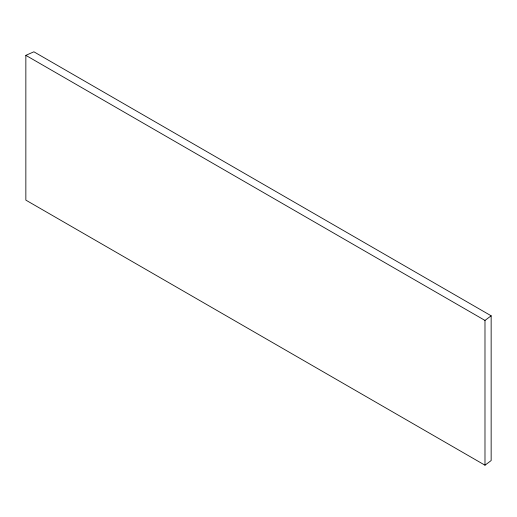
<?xml version="1.0" encoding="UTF-8"?>
<svg xmlns="http://www.w3.org/2000/svg" width="517" height="517" viewBox="0 0 517 517"><rect width="100%" height="100%" fill="white"/><g stroke="black" fill="none" stroke-linecap="round" stroke-linejoin="round"><path stroke-width="0.78" d="M484.985 465.203L484.985 320.43L491.15 315.797L33.883 51.797L25.85 55.351L25.85 200.124L484.985 465.203L491.15 460.569L491.15 315.797M25.85 55.351L484.985 320.43"/></g></svg>
